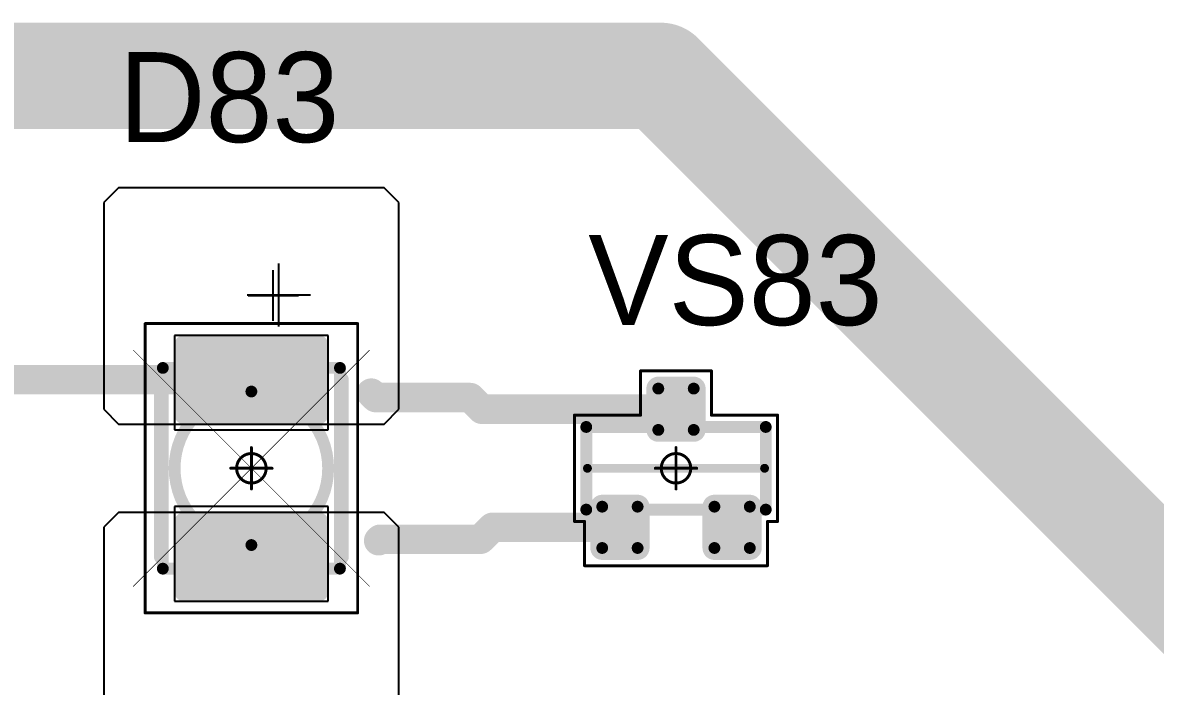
# Model space of a CAD drawing. Header units: millimetres. Extents: x 0 to 395, y 0 to 190.
# Drawn here: x 295.27 to 314.45, y 158.33 to 169.57 of the extents above; entities that cross this region are included whole.
import ezdxf

# ---------------------------------------------------------------- set-up
doc = ezdxf.new("R2010")
doc.units = ezdxf.units.MM
for name, color, linetype in [('Mechanical13', 56, 'Continuous'), ('Mechanical15', 56, 'Continuous'), ('Mechanical5', 56, 'Continuous'), ('TopLayer', 1, 'Continuous'), ('TopOverlay', 2, 'Continuous'), ('TopPaste', 8, 'Continuous'), ('TopSolder', 216, 'Continuous')]:
    doc.layers.add(name, color=color, linetype=linetype)

# ---------------------------------------------------------------- blocks, each defined once
blk = doc.blocks.new('SOT23_1101')
at = {"layer": 'Mechanical13', "const_width": 0.1999996}
for points in [[(-0.7000011399999999, 1.52008078), (0.7000011399999999, 1.52008078)], [(-0.7000011399999999, 1.52008078), (-0.7000011399999999, -1.51991822)], [(0.7000011399999999, 1.52008078), (0.7000011399999999, -1.51991822)], [(-0.7000011399999999, -1.51991822), (0.7000011399999999, -1.51991822)]]:
    blk.add_lwpolyline(points, dxfattribs=at)
at = {"layer": 'Mechanical13', "const_width": 0.0999998}
for points in [[(-0.75000104, 1.52008078, 1), (-0.65000124, 1.52008078, 1)], [(-0.75000104, 1.52008078, 1), (-0.65000124, 1.52008078, 1)], [(0.65000124, 1.52008078, 1), (0.75000104, 1.52008078, 1)], [(0.65000124, 1.52008078, 1), (0.75000104, 1.52008078, 1)], [(-0.75000104, -1.51991822, 1), (-0.65000124, -1.51991822, 1)], [(-0.75000104, -1.51991822, 1), (-0.65000124, -1.51991822, 1)], [(0.65000124, -1.51991822, 1), (0.75000104, -1.51991822, 1)], [(0.65000124, -1.51991822, 1), (0.75000104, -1.51991822, 1)]]:
    blk.add_lwpolyline(points, format="xyb", close=True, dxfattribs=at)
at = {"layer": 'Mechanical15', "const_width": 0.0499999}
for points in [[(-0.90000074, 1.72008038), (-0.90000074, 1.55008072)], [(-0.90000074, 1.72008038), (0.90000074, 1.72008038)], [(0.90000074, 1.72008038), (0.90000074, 0.6000800799999999)], [(-1.64999924, 1.55008072), (-1.64999924, -1.54991816)], [(-1.64999924, 1.55008072), (-0.90000074, 1.55008072)], [(0.90000074, 0.6000800799999999), (1.64999924, 0.6000800799999999)], [(1.64999924, 0.6000800799999999), (1.64999924, -0.59991752)], [(0, 0.35008058), (0, -0.34991802)], [(-0.3499993, 8.128e-05), (0.3499993, 8.128e-05)], [(0.90000074, -0.59991752), (1.64999924, -0.59991752)], [(0.90000074, -0.59991752), (0.90000074, -1.71991782)], [(-1.64999924, -1.54991816), (-0.90000074, -1.54991816)], [(-0.90000074, -1.54991816), (-0.90000074, -1.71991782)], [(-0.90000074, -1.71991782), (0.90000074, -1.71991782)]]:
    blk.add_lwpolyline(points, dxfattribs=at)
at = {"layer": 'Mechanical15'}
for points, const_width in [([(-0.9125000799999999, 1.72008038, 1), (-0.8875014, 1.72008038, 1)], 0.02499868), ([(-0.9125000799999999, 1.72008038, 1), (-0.8875014, 1.72008038, 1)], 0.02499868), ([(0.8875014, 1.72008038, 1), (0.9125000799999999, 1.72008038, 1)], 0.02499868), ([(0.8875014, 1.72008038, 1), (0.9125000799999999, 1.72008038, 1)], 0.02499868), ([(-1.66249858, 1.55008072, 1), (-1.6374999, 1.55008072, 1)], 0.02499868), ([(-1.66249858, 1.55008072, 1), (-1.6374999, 1.55008072, 1)], 0.02499868), ([(-0.9125000799999999, 1.55008072, 1), (-0.8875014, 1.55008072, 1)], 0.02499868), ([(-0.9125000799999999, 1.55008072, 1), (-0.8875014, 1.55008072, 1)], 0.02499868), ([(0.8875014, 0.6000800799999999, 1), (0.9125000799999999, 0.6000800799999999, 1)], 0.02499868), ([(0.8875014, 0.6000800799999999, 1), (0.9125000799999999, 0.6000800799999999, 1)], 0.02499868), ([(1.6374999, 0.6000800799999999, 1), (1.66249858, 0.6000800799999999, 1)], 0.02499868), ([(1.6374999, 0.6000800799999999, 1), (1.66249858, 0.6000800799999999, 1)], 0.02499868), ([(0.2499995, 8.128e-05, 1), (-0.2499995, 8.128e-05, 1)], 0.0499999), ([(-0.01249934, 0.35008058, 1), (0.01249934, 0.35008058, 1)], 0.02499868), ([(-0.36249864, 8.128e-05, 1), (-0.33749996, 8.128e-05, 1)], 0.02499868), ([(-0.26249884, 8.128e-05, 1), (-0.23750016, 8.128e-05, 1)], 0.02499868), ([(0.23750016, 8.128e-05, 1), (0.26249884, 8.128e-05, 1)], 0.02499868), ([(0.33749996, 8.128e-05, 1), (0.36249864, 8.128e-05, 1)], 0.02499868), ([(-0.01249934, -0.34991802, 1), (0.01249934, -0.34991802, 1)], 0.02499868), ([(0.8875014, -0.59991752, 1), (0.9125000799999999, -0.59991752, 1)], 0.02499868), ([(0.8875014, -0.59991752, 1), (0.9125000799999999, -0.59991752, 1)], 0.02499868), ([(1.6374999, -0.59991752, 1), (1.66249858, -0.59991752, 1)], 0.02499868), ([(1.6374999, -0.59991752, 1), (1.66249858, -0.59991752, 1)], 0.02499868), ([(-1.66249858, -1.54991816, 1), (-1.6374999, -1.54991816, 1)], 0.02499868), ([(-1.66249858, -1.54991816, 1), (-1.6374999, -1.54991816, 1)], 0.02499868), ([(-0.9125000799999999, -1.54991816, 1), (-0.8875014, -1.54991816, 1)], 0.02499868), ([(-0.9125000799999999, -1.54991816, 1), (-0.8875014, -1.54991816, 1)], 0.02499868), ([(-0.9125000799999999, -1.71991782, 1), (-0.8875014, -1.71991782, 1)], 0.02499868), ([(-0.9125000799999999, -1.71991782, 1), (-0.8875014, -1.71991782, 1)], 0.02499868), ([(0.8875014, -1.71991782, 1), (0.9125000799999999, -1.71991782, 1)], 0.02499868), ([(0.8875014, -1.71991782, 1), (0.9125000799999999, -1.71991782, 1)], 0.02499868)]:
    blk.add_lwpolyline(points, format="xyb", close=True, dxfattribs=dict(at, const_width=const_width))
at = {"layer": 'TopLayer', "const_width": 0.0999998}
for points in [[(-1.39999974, 1.25008132, 1), (-1.29999994, 1.25008132, 1)], [(-0.7000011399999999, 1.25008132, 1), (-0.6000013399999999, 1.25008132, 1)], [(-1.39999974, 0.65008252, 1), (-1.29999994, 0.65008252, 1)], [(-0.7000011399999999, 0.65008252, 1), (-0.6000013399999999, 0.65008252, 1)], [(0.6000013399999999, 0.30008068, 1), (0.7000011399999999, 0.30008068, 1)], [(1.29999994, 0.30008068, 1), (1.39999974, 0.30008068, 1)], [(0.6000013399999999, -0.29991812, 1), (0.7000011399999999, -0.29991812, 1)], [(1.29999994, -0.29991812, 1), (1.39999974, -0.29991812, 1)], [(-1.39999974, -0.64991996, 1), (-1.29999994, -0.64991996, 1)], [(-0.7000011399999999, -0.64991996, 1), (-0.6000013399999999, -0.64991996, 1)], [(-1.39999974, -1.24991876, 1), (-1.29999994, -1.24991876, 1)], [(-0.7000011399999999, -1.24991876, 1), (-0.6000013399999999, -1.24991876, 1)]]:
    blk.add_lwpolyline(points, format="xyb", close=True, dxfattribs=at)
at = {"layer": 'TopLayer'}
for points in [[(-1.34999984, 1.35008112), (-1.34999984, 0.55008272), (-0.65000124, 1.35008112), (-0.65000124, 0.55008272)], [(-1.44999964, 1.25008132), (-1.44999964, 0.65008252), (-0.55000144, 1.25008132), (-0.55000144, 0.65008252)], [(0.65000124, 0.40008048), (0.65000124, -0.39991792), (1.34999984, 0.40008048), (1.34999984, -0.39991792)], [(0.55000144, 0.30008068), (0.55000144, -0.29991812), (1.44999964, 0.30008068), (1.44999964, -0.29991812)], [(-1.34999984, -0.54992016), (-1.34999984, -1.34991856), (-0.65000124, -0.54992016), (-0.65000124, -1.34991856)], [(-1.44999964, -0.64991996), (-1.44999964, -1.24991876), (-0.55000144, -0.64991996), (-0.55000144, -1.24991876)]]:
    blk.add_solid(points, dxfattribs=at)
at = {"layer": 'TopOverlay', "const_width": 0.1499997}
blk.add_lwpolyline([(0, 1.49999954), (0, -1.49999954)], dxfattribs=at)
at = {"layer": 'TopOverlay', "const_width": 0.07499858}
for points in [[(-0.03750056, 1.49999954, 1), (0.03750056, 1.49999954, 1)], [(-0.03750056, -1.49999954, 1), (0.03750056, -1.49999954, 1)]]:
    blk.add_lwpolyline(points, format="xyb", close=True, dxfattribs=at)
at = {"layer": 'TopPaste', "const_width": 0.07499858}
for points in [[(-1.38749786, 1.25008132, 1), (-1.31250182, 1.25008132, 1)], [(-0.68749926, 1.25008132, 1), (-0.61250322, 1.25008132, 1)], [(-1.38749786, 0.65008252, 1), (-1.31250182, 0.65008252, 1)], [(-0.68749926, 0.65008252, 1), (-0.61250322, 0.65008252, 1)], [(0.61250322, 0.30008068, 1), (0.68749926, 0.30008068, 1)], [(1.31250182, 0.30008068, 1), (1.38749786, 0.30008068, 1)], [(0.61250322, -0.29991812, 1), (0.68749926, -0.29991812, 1)], [(1.31250182, -0.29991812, 1), (1.38749786, -0.29991812, 1)], [(-1.38749786, -0.64991996, 1), (-1.31250182, -0.64991996, 1)], [(-0.68749926, -0.64991996, 1), (-0.61250322, -0.64991996, 1)], [(-1.38749786, -1.24991876, 1), (-1.31250182, -1.24991876, 1)], [(-0.68749926, -1.24991876, 1), (-0.61250322, -1.24991876, 1)]]:
    blk.add_lwpolyline(points, format="xyb", close=True, dxfattribs=at)
at = {"layer": 'TopPaste'}
for points in [[(-1.42499842, 1.25008132), (-1.42499842, 0.65008252), (-0.5750026599999999, 1.25008132), (-0.5750026599999999, 0.65008252)], [(-1.34999984, 1.3250799), (-1.34999984, 0.57508394), (-0.65000124, 1.3250799), (-0.65000124, 0.57508394)], [(0.5750026599999999, 0.30008068), (0.5750026599999999, -0.29991812), (1.42499842, 0.30008068), (1.42499842, -0.29991812)], [(0.65000124, 0.37507926), (0.65000124, -0.3749166999999999), (1.34999984, 0.37507926), (1.34999984, -0.3749166999999999)], [(-1.34999984, -0.57492138), (-1.34999984, -1.32491734), (-0.65000124, -0.57492138), (-0.65000124, -1.32491734)], [(-1.42499842, -0.64991996), (-1.42499842, -1.24991876), (-0.5750026599999999, -0.64991996), (-0.5750026599999999, -1.24991876)]]:
    blk.add_solid(points, dxfattribs=at)
at = {"layer": 'TopSolder', "const_width": 0.2015998}
for points in [[(-1.45079974, 1.25008132, 1), (-1.24919994, 1.25008132, 1)], [(-0.75080114, 1.25008132, 1), (-0.5492013399999999, 1.25008132, 1)], [(-1.45079974, 0.65008252, 1), (-1.24919994, 0.65008252, 1)], [(-0.75080114, 0.65008252, 1), (-0.5492013399999999, 0.65008252, 1)], [(0.5492013399999999, 0.30008068, 1), (0.75080114, 0.30008068, 1)], [(1.24919994, 0.30008068, 1), (1.45079974, 0.30008068, 1)], [(0.5492013399999999, -0.29991812, 1), (0.75080114, -0.29991812, 1)], [(1.24919994, -0.29991812, 1), (1.45079974, -0.29991812, 1)], [(-1.45079974, -0.64991996, 1), (-1.24919994, -0.64991996, 1)], [(-0.75080114, -0.64991996, 1), (-0.5492013399999999, -0.64991996, 1)], [(-1.45079974, -1.24991876, 1), (-1.24919994, -1.24991876, 1)], [(-0.75080114, -1.24991876, 1), (-0.5492013399999999, -1.24991876, 1)]]:
    blk.add_lwpolyline(points, format="xyb", close=True, dxfattribs=at)
at = {"layer": 'TopSolder'}
for points in [[(-1.34999984, 1.45168112), (-1.34999984, 0.44848272), (-0.65000124, 1.45168112), (-0.65000124, 0.44848272)], [(-1.55159964, 1.25008132), (-1.55159964, 0.65008252), (-0.4484014399999999, 1.25008132), (-0.4484014399999999, 0.65008252)], [(0.65000124, 0.50168048), (0.65000124, -0.50151792), (1.34999984, 0.50168048), (1.34999984, -0.50151792)], [(0.4484014399999999, 0.30008068), (0.4484014399999999, -0.29991812), (1.55159964, 0.30008068), (1.55159964, -0.29991812)], [(-1.34999984, -0.44832016), (-1.34999984, -1.45151856), (-0.65000124, -0.44832016), (-0.65000124, -1.45151856)], [(-1.55159964, -0.64991996), (-1.55159964, -1.24991876), (-0.4484014399999999, -0.64991996), (-0.4484014399999999, -1.24991876)]]:
    blk.add_solid(points, dxfattribs=at)
blk = doc.blocks.new('T66G_4_1250')
at = {"layer": 'Mechanical13'}
for p, q in [((2.93559992, 0.07119874), (2.93559992, -1.00000054)), ((2.40000028, -0.4644009), (3.47119956, -0.4644009))]:
    blk.add_line(p, q, dxfattribs=at)
at = {"layer": 'Mechanical13', "const_width": 0.1999996}
for points in [[(-1.69999914, 1.49999954), (1.69999914, 1.49999954)], [(-1.69999914, 1.49999954), (-1.69999914, -1.49999954)], [(1.69999914, 1.49999954), (1.69999914, -1.49999954)], [(-1.69999914, -1.49999954), (1.69999914, -1.49999954)]]:
    blk.add_lwpolyline(points, dxfattribs=at)
at = {"layer": 'Mechanical13'}
for points, const_width in [([(-1.74999904, 1.49999954, 1), (-1.64999924, 1.49999954, 1)], 0.0999998), ([(-1.74999904, 1.49999954, 1), (-1.64999924, 1.49999954, 1)], 0.0999998), ([(1.64999924, 1.49999954, 1), (1.74999904, 1.49999954, 1)], 0.0999998), ([(1.64999924, 1.49999954, 1), (1.74999904, 1.49999954, 1)], 0.0999998), ([(1.29999994, 0, 1), (-1.29999994, 0, 1)], 0.1999996), ([(-1.34999984, 0, 1), (-1.25000004, 0, 1)], 0.0999998), ([(1.25000004, 0, 1), (1.34999984, 0, 1)], 0.0999998), ([(-1.74999904, -1.49999954, 1), (-1.64999924, -1.49999954, 1)], 0.0999998), ([(-1.74999904, -1.49999954, 1), (-1.64999924, -1.49999954, 1)], 0.0999998), ([(1.64999924, -1.49999954, 1), (1.74999904, -1.49999954, 1)], 0.0999998), ([(1.64999924, -1.49999954, 1), (1.74999904, -1.49999954, 1)], 0.0999998)]:
    blk.add_lwpolyline(points, format="xyb", close=True, dxfattribs=dict(at, const_width=const_width))
at = {"layer": 'Mechanical15', "const_width": 0.0499999}
for points in [[(-2.45000018, 1.79999894), (-2.45000018, -1.79999894)], [(-2.45000018, 1.79999894), (2.45000018, 1.79999894)], [(2.45000018, 1.79999894), (2.45000018, -1.79999894)], [(0, 0.3499993), (0, -0.3499993)], [(-0.3499993, 0), (0.3499993, 0)], [(-2.45000018, -1.79999894), (2.45000018, -1.79999894)]]:
    blk.add_lwpolyline(points, dxfattribs=at)
at = {"layer": 'Mechanical15'}
for points, const_width in [([(-2.46249952, 1.79999894, 1), (-2.43750084, 1.79999894, 1)], 0.02499868), ([(-2.46249952, 1.79999894, 1), (-2.43750084, 1.79999894, 1)], 0.02499868), ([(2.43750084, 1.79999894, 1), (2.46249952, 1.79999894, 1)], 0.02499868), ([(2.43750084, 1.79999894, 1), (2.46249952, 1.79999894, 1)], 0.02499868), ([(0.2499995, 0, 1), (-0.2499995, 0, 1)], 0.0499999), ([(-0.01249934, 0.3499993, 1), (0.01249934, 0.3499993, 1)], 0.02499868), ([(-0.36249864, 0, 1), (-0.33749996, 0, 1)], 0.02499868), ([(-0.26249884, 0, 1), (-0.23750016, 0, 1)], 0.02499868), ([(0.23750016, 0, 1), (0.26249884, 0, 1)], 0.02499868), ([(0.33749996, 0, 1), (0.36249864, 0, 1)], 0.02499868), ([(-0.01249934, -0.3499993, 1), (0.01249934, -0.3499993, 1)], 0.02499868), ([(-2.46249952, -1.79999894, 1), (-2.43750084, -1.79999894, 1)], 0.02499868), ([(-2.46249952, -1.79999894, 1), (-2.43750084, -1.79999894, 1)], 0.02499868), ([(2.43750084, -1.79999894, 1), (2.46249952, -1.79999894, 1)], 0.02499868), ([(2.43750084, -1.79999894, 1), (2.46249952, -1.79999894, 1)], 0.02499868)]:
    blk.add_lwpolyline(points, format="xyb", close=True, dxfattribs=dict(at, const_width=const_width))
at = {"layer": 'TopLayer'}
for p, q in [((-4.50000116, 2.50000008), (-4.75000066, 2.25000058)), ((-1.00000054, 2.50000008), (-4.50000116, 2.50000008)), ((-0.75000104, 2.25000058), (-1.00000054, 2.50000008)), ((1.00000054, 2.50000008), (0.75000104, 2.25000058)), ((4.50000116, 2.50000008), (1.00000054, 2.50000008)), ((4.75000066, 2.25000058), (4.50000116, 2.50000008)), ((-4.75000066, 2.25000058), (-4.75000066, -2.25000058)), ((-0.75000104, -2.25000058), (-0.75000104, 2.25000058)), ((0.75000104, 2.25000058), (0.75000104, -2.25000058)), ((4.75000066, -2.25000058), (4.75000066, 2.25000058)), ((-4.75000066, -2.25000058), (-4.50000116, -2.50000008)), ((-1.00000054, -2.50000008), (-0.75000104, -2.25000058)), ((0.75000104, -2.25000058), (1.00000054, -2.50000008)), ((4.50000116, -2.50000008), (4.75000066, -2.25000058)), ((-4.50000116, -2.50000008), (-1.00000054, -2.50000008)), ((1.00000054, -2.50000008), (4.50000116, -2.50000008))]:
    blk.add_line(p, q, dxfattribs=at)
at = {"layer": 'TopLayer', "const_width": 0.1499997}
for points in [[(-2.17499692, 1.15000024, 1), (-2.02499976, 1.15000024, 1)], [(-0.9749993199999999, 1.15000024, 1), (-0.8250021599999999, 1.15000024, 1)], [(0.8250021599999999, 1.15000024, 1), (0.9749993199999999, 1.15000024, 1)], [(2.02499976, 1.15000024, 1), (2.17499692, 1.15000024, 1)], [(-2.17499692, -1.15000024, 1), (-2.02499976, -1.15000024, 1)], [(-0.9749993199999999, -1.15000024, 1), (-0.8250021599999999, -1.15000024, 1)], [(0.8250021599999999, -1.15000024, 1), (0.9749993199999999, -1.15000024, 1)], [(2.02499976, -1.15000024, 1), (2.17499692, -1.15000024, 1)]]:
    blk.add_lwpolyline(points, format="xyb", close=True, dxfattribs=at)
at = {"layer": 'TopLayer'}
for points in [[(-0.90000074, 1.29999994), (-2.09999834, 1.29999994), (-0.90000074, -1.29999994), (-2.09999834, -1.29999994)], [(2.09999834, 1.29999994), (0.90000074, 1.29999994), (2.09999834, -1.29999994), (0.90000074, -1.29999994)], [(-0.75000104, 1.15000024), (-2.24999804, 1.15000024), (-0.75000104, -1.15000024), (-2.24999804, -1.15000024)], [(2.24999804, 1.15000024), (0.75000104, 1.15000024), (2.24999804, -1.15000024), (0.75000104, -1.15000024)]]:
    blk.add_solid(points, dxfattribs=at)
at = {"layer": 'TopOverlay'}
for p, q in [((2.928480299999999, 0.0569595), (2.928480299999999, -0.8000009399999999)), ((2.50000008, -0.37152072), (3.35696052, -0.37152072))]:
    blk.add_line(p, q, dxfattribs=at)
at = {"layer": 'TopOverlay', "const_width": 0.2499995}
for points in [[(-1.49999954, 1.52500076), (1.49999954, 1.52500076)], [(-1.49999954, -1.52500076), (1.49999954, -1.52500076)]]:
    blk.add_lwpolyline(points, dxfattribs=at)
at = {"layer": 'TopOverlay', "const_width": 0.12499848}
for points in [[(-1.56249878, 1.52500076, 1), (-1.4375003, 1.52500076, 1)], [(1.4375003, 1.52500076, 1), (1.56249878, 1.52500076, 1)], [(-1.56249878, -1.52500076, 1), (-1.4375003, -1.52500076, 1)], [(1.4375003, -1.52500076, 1), (1.56249878, -1.52500076, 1)]]:
    blk.add_lwpolyline(points, format="xyb", close=True, dxfattribs=at)
at = {"layer": 'TopPaste', "const_width": 0.12499848}
for points in [[(-2.16249758, 1.15000024, 1), (-2.0374991, 1.15000024, 1)], [(-0.96249998, 1.15000024, 1), (-0.8375015, 1.15000024, 1)], [(0.8375015, 1.15000024, 1), (0.96249998, 1.15000024, 1)], [(2.0374991, 1.15000024, 1), (2.16249758, 1.15000024, 1)], [(-2.16249758, -1.15000024, 1), (-2.0374991, -1.15000024, 1)], [(-0.96249998, -1.15000024, 1), (-0.8375015, -1.15000024, 1)], [(0.8375015, -1.15000024, 1), (0.96249998, -1.15000024, 1)], [(2.0374991, -1.15000024, 1), (2.16249758, -1.15000024, 1)]]:
    blk.add_lwpolyline(points, format="xyb", close=True, dxfattribs=at)
at = {"layer": 'TopPaste'}
for points in [[(-0.90000074, 1.27499872), (-2.09999834, 1.27499872), (-0.90000074, -1.27499872), (-2.09999834, -1.27499872)], [(2.09999834, 1.27499872), (0.90000074, 1.27499872), (2.09999834, -1.27499872), (0.90000074, -1.27499872)], [(-0.7750022599999999, 1.15000024), (-2.22499682, 1.15000024), (-0.7750022599999999, -1.15000024), (-2.22499682, -1.15000024)], [(2.22499682, 1.15000024), (0.7750022599999999, 1.15000024), (2.22499682, -1.15000024), (0.7750022599999999, -1.15000024)]]:
    blk.add_solid(points, dxfattribs=at)
at = {"layer": 'TopSolder'}
for p, q in [((-2.25000058, 1.29999994), (-2.25000058, -1.29999994)), ((-0.65000124, 1.29999994), (-2.25000058, 1.29999994)), ((-0.65000124, -1.29999994), (-0.65000124, 1.29999994)), ((0.65000124, 1.29999994), (0.65000124, -1.29999994)), ((2.25000058, 1.29999994), (0.65000124, 1.29999994)), ((2.25000058, -1.29999994), (2.25000058, 1.29999994)), ((-2.25000058, -1.29999994), (-0.65000124, -1.29999994)), ((0.65000124, -1.29999994), (2.25000058, -1.29999994))]:
    blk.add_line(p, q, dxfattribs=at)

msp = doc.modelspace()

# ---------------------------------------------------------------- linework, layer by layer
at = {"layer": 'Mechanical5'}
for points, const_width in [([(297.14367038, 160.0270993), (301.14367, 164.02709892)], 0.009999979999999999), ([(297.14367038, 164.02709892), (301.14367, 160.0270993)], 0.009999979999999999), ([(297.14367038, 164.02709892), (301.14367, 164.02709892)], 0.00100076), ([(297.14367038, 160.0270993), (297.14367038, 164.02709892)], 0.00100076), ([(301.14367, 160.0270993), (301.14367, 164.02709892)], 0.00100076), ([(297.14367038, 160.0270993), (301.14367, 160.0270993)], 0.00100076)]:
    msp.add_lwpolyline(points, dxfattribs=dict(at, const_width=const_width))
for points, const_width in [([(297.1411710199999, 164.02709892, 1), (297.14616974, 164.02709892, 1)], 0.00499872), ([(301.14117064, 164.02709892, 1), (301.14616936, 164.02709892, 1)], 0.00499872), ([(297.14342146, 164.02709892, 1), (297.1439192999999, 164.02709892, 1)], 0.00050038), ([(297.14342146, 164.02709892, 1), (297.1439192999999, 164.02709892, 1)], 0.00050038), ([(301.14342108, 164.02709892, 1), (301.14391892, 164.02709892, 1)], 0.00050038), ([(301.14342108, 164.02709892, 1), (301.14391892, 164.02709892, 1)], 0.00050038), ([(297.1411710199999, 160.0270993, 1), (297.14616974, 160.0270993, 1)], 0.00499872), ([(297.14342146, 160.0270993, 1), (297.1439192999999, 160.0270993, 1)], 0.00050038), ([(297.14342146, 160.0270993, 1), (297.1439192999999, 160.0270993, 1)], 0.00050038), ([(301.14117064, 160.0270993, 1), (301.14616936, 160.0270993, 1)], 0.00499872), ([(301.14342108, 160.0270993, 1), (301.14391892, 160.0270993, 1)], 0.00050038), ([(301.14342108, 160.0270993, 1), (301.14391892, 160.0270993, 1)], 0.00050038)]:
    msp.add_lwpolyline(points, format="xyb", close=True, dxfattribs=dict(at, const_width=const_width))
at = {"layer": 'TopLayer'}
for points, const_width in [([(256.8250007, 168.6749992), (306.0750038, 168.6749992)], 1.79999894), ([(306.0750038, 168.6749992), (318.80000248, 155.95000052)], 1.79999894), ([(289.35655108, 163.52709992), (299.14366638, 163.52709992)], 0.499999), ([(299.14366638, 163.52709992), (299.14366892, 163.52709738)], 0.499999), ([(301.1750009, 163.30000106), (301.25000202, 163.22499994)], 0.499999), ([(301.25000202, 163.22499994), (302.84999882, 163.22499994)], 0.499999), ([(302.84999882, 163.22499994), (303.04791054, 163.02708822)], 0.499999), ([(303.04791054, 163.02708822), (306.33562304, 163.02708822)], 0.499999), ([(303.02499974, 160.82499966), (303.22708722, 161.02708714)], 0.499999), ([(303.22708722, 161.02708714), (305.3856224, 161.02708714)], 0.499999), ([(301.29999938, 160.80000098), (301.32499806, 160.82499966)], 0.499999), ([(301.32499806, 160.82499966), (303.02499974, 160.82499966)], 0.499999)]:
    msp.add_lwpolyline(points, dxfattribs=dict(at, const_width=const_width))
for points, const_width in [([(305.6250047, 168.6749992, 1), (306.5250028999999, 168.6749992, 1)], 0.8999982), ([(305.6250047, 168.6749992, 1), (306.5250028999999, 168.6749992, 1)], 0.8999982), ([(299.0186679, 163.52709992, 1), (299.26866486, 163.52709992, 1)], 0.2499995), ([(299.0186679, 163.52709992, 1), (299.26866486, 163.52709992, 1)], 0.2499995), ([(299.01867044, 163.52709738, 1), (299.2686674, 163.52709738, 1)], 0.2499995), ([(301.0500024199999, 163.30000106, 1), (301.29999938, 163.30000106, 1)], 0.2499995), ([(301.12500354, 163.22499994, 1), (301.3750005, 163.22499994, 1)], 0.2499995), ([(301.12500354, 163.22499994, 1), (301.3750005, 163.22499994, 1)], 0.2499995), ([(302.72500034, 163.22499994, 1), (302.9749973, 163.22499994, 1)], 0.2499995), ([(302.72500034, 163.22499994, 1), (302.9749973, 163.22499994, 1)], 0.2499995), ([(302.92291206, 163.02708822, 1), (303.17290902, 163.02708822, 1)], 0.2499995), ([(302.92291206, 163.02708822, 1), (303.17290902, 163.02708822, 1)], 0.2499995), ([(306.21062456, 163.02708822, 1), (306.46062152, 163.02708822, 1)], 0.2499995), ([(303.10208874, 161.02708714, 1), (303.3520857, 161.02708714, 1)], 0.2499995), ([(303.10208874, 161.02708714, 1), (303.3520857, 161.02708714, 1)], 0.2499995), ([(305.26062392, 161.02708714, 1), (305.51062088, 161.02708714, 1)], 0.2499995), ([(301.1750009, 160.80000098, 1), (301.42499786, 160.80000098, 1)], 0.2499995), ([(301.19999958, 160.82499966, 1), (301.44999654, 160.82499966, 1)], 0.2499995), ([(301.19999958, 160.82499966, 1), (301.44999654, 160.82499966, 1)], 0.2499995), ([(302.90000126, 160.82499966, 1), (303.14999822, 160.82499966, 1)], 0.2499995), ([(302.90000126, 160.82499966, 1), (303.14999822, 160.82499966, 1)], 0.2499995)]:
    msp.add_lwpolyline(points, format="xyb", close=True, dxfattribs=dict(at, const_width=const_width))

# ---------------------------------------------------------------- block references
at = {"rotation": 90}
for name, p in [('T66G_4_1250', (299.14366892, 162.02709784)), ('SOT23_1101', (306.33570432, 162.02708768))]:
    msp.add_blockref(name, p, dxfattribs=at)

# ---------------------------------------------------------------- texts
at = {"layer": 'TopOverlay'}
for s, p in [('D83', (296.89576892, 167.55159784)), ('VS83', (304.84980432, 164.45278768))]:
    msp.add_text(s, height=1.524, dxfattribs=at).set_placement(p)

doc.saveas('drawing.dxf')
